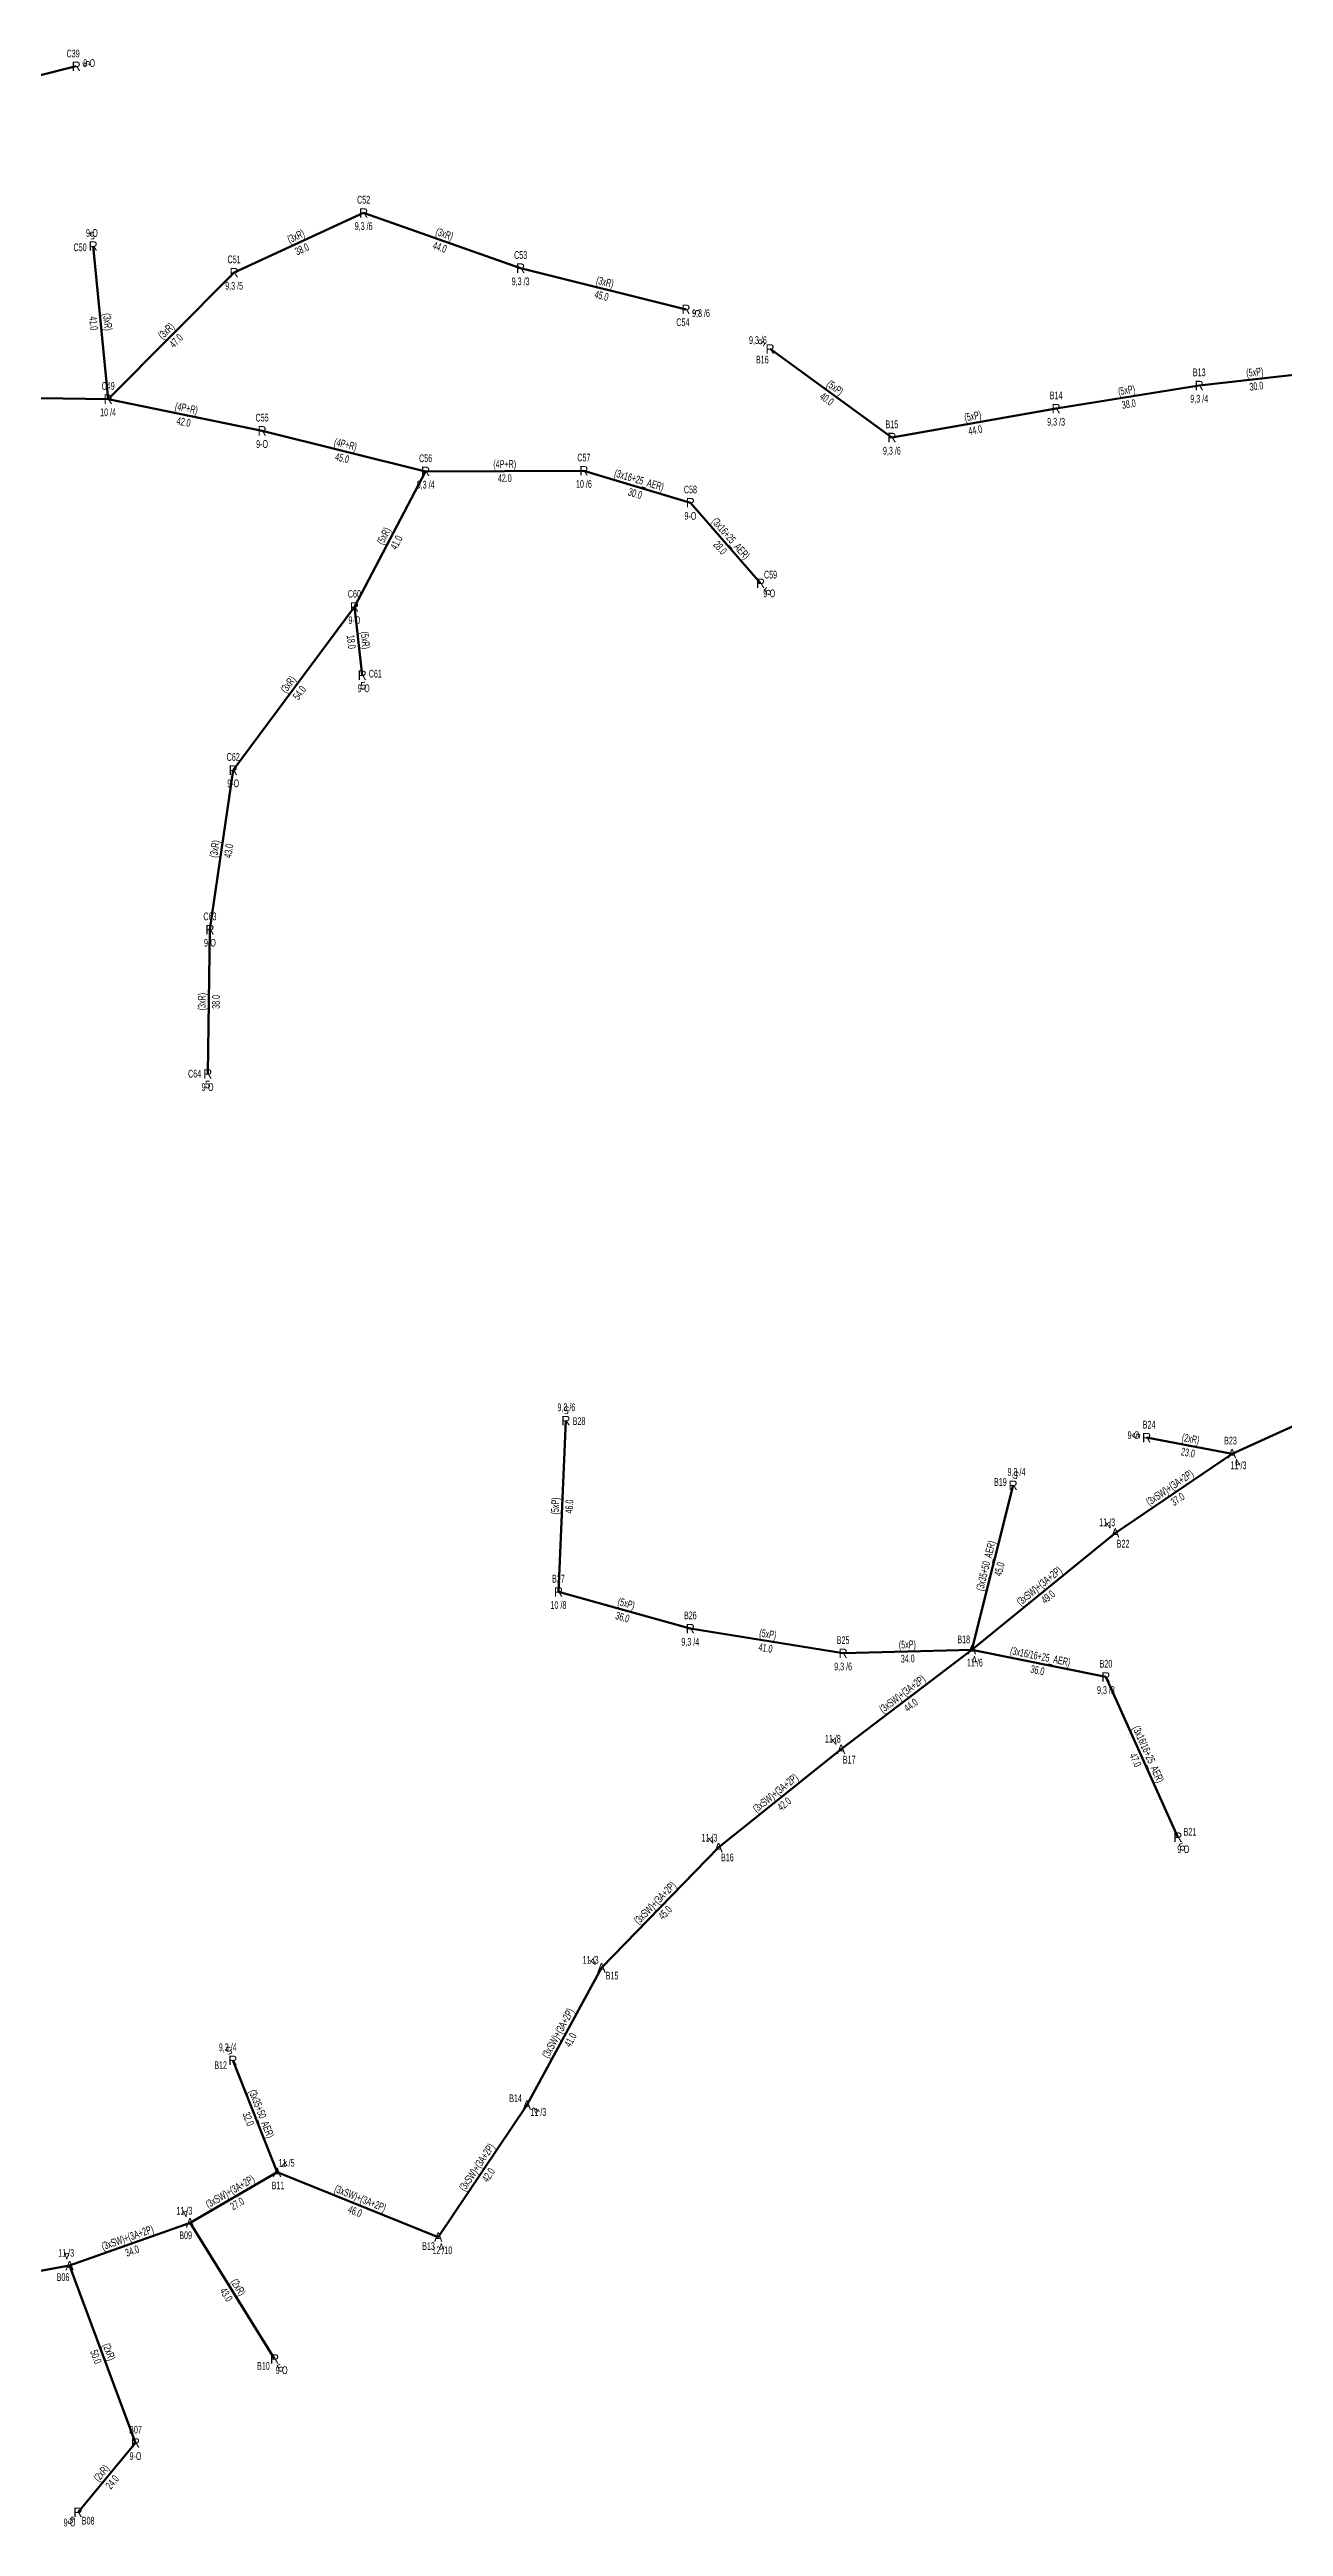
# Model space of a CAD drawing. Header units: millimetres. Extents: x 367507 to 373457, y 4068694 to 4074327.
# Drawn here: x 371486 to 371813, y 4069824 to 4070481 of the extents above; entities that cross this region are included whole.
import ezdxf
from ezdxf.enums import TextEntityAlignment as Align

# ---------------------------------------------------------------- set-up
doc = ezdxf.new("R2010")
doc.units = ezdxf.units.MM
for name, color, linetype, lineweight in [('DIREK_AG_MEVCUT', 120, 'Continuous', 25), ('DIREK_OG_MEVCUT', 16, 'Continuous', 25), ('HAT_AG_HAVAI_MEVCUT', 126, 'Continuous', 50), ('HAT_OG_HAVAI_MEVCUT', 48, 'Continuous', 70)]:
    doc.layers.add(name, color=color, linetype=linetype, lineweight=lineweight)
doc.styles.add('Direk', font='B_CAD')
doc.styles.get("Standard").update_dxf_attribs({"font": 'Arial'})

msp = doc.modelspace()

# ---------------------------------------------------------------- linework, layer by layer
at = {"layer": 'HAT_AG_HAVAI_MEVCUT'}
for p, q in [((371454.84, 4070467.54), (371492.68, 4070476.94)), ((371568.94, 4070438.05), (371534.56, 4070422.21)), ((371568.94, 4070438.05), (371610.6, 4070423.38)), ((371497.17, 4070429.25), (371501.13, 4070388.63)), ((371501.13, 4070388.63), (371534.56, 4070422.21)), ((371654.5, 4070412.43), (371610.6, 4070423.38)), ((371676.79, 4070401.95), (371709.12, 4070378.44)), ((371752.7, 4070386.12), (371790.68, 4070392.24)), ((371820.59, 4070395.65), (371790.68, 4070392.24)), ((371460.59, 4070389.24), (371501.13, 4070388.63)), ((371501.13, 4070388.63), (371541.99, 4070380.22)), ((371752.7, 4070386.12), (371709.12, 4070378.44)), ((371541.99, 4070380.22), (371585.39, 4070369.44)), ((371585.39, 4070369.44), (371566.49, 4070333.48)), ((371585.39, 4070369.44), (371627.39, 4070369.63)), ((371655.66, 4070361.15), (371627.39, 4070369.63)), ((371655.66, 4070361.15), (371674.28, 4070339.76)), ((371534.32, 4070290.18), (371566.49, 4070333.48)), ((371568.55, 4070315.38), (371566.49, 4070333.48)), ((371534.32, 4070290.18), (371528.15, 4070247.88)), ((371527.58, 4070209.58), (371528.15, 4070247.88)), ((371622.6, 4070117.6), (371620.64, 4070072.14)), ((371799.39, 4070108.81), (371776.73, 4070113.07)), ((371730.37, 4070056.8), (371741.3, 4070100.44)), ((371655.63, 4070062.4), (371620.64, 4070072.14)), ((371655.63, 4070062.4), (371696.18, 4070055.84)), ((371730.37, 4070056.8), (371696.18, 4070055.84)), ((371730.37, 4070056.8), (371765.92, 4070049.58)), ((371785.02, 4070007.06), (371765.92, 4070049.58)), ((371545.96, 4069918.13), (371534.24, 4069947.84)), ((371522.86, 4069904.72), (371545.32, 4069868.61)), ((371490.9, 4069893.36), (371508.4, 4069846.33)), ((371493.14, 4069827.92), (371508.4, 4069846.33))]:
    msp.add_line(p, q, dxfattribs=at)
at = {"layer": 'HAT_OG_HAVAI_MEVCUT'}
for p, q in [((371847.14, 4070130.37), (371799.39, 4070108.81)), ((371768.39, 4070087.74), (371799.39, 4070108.81)), ((371730.37, 4070056.8), (371768.39, 4070087.74)), ((371730.37, 4070056.8), (371695.64, 4070030.37)), ((371663.11, 4070004.27), (371695.64, 4070030.37)), ((371632.05, 4069972.39), (371663.11, 4070004.27)), ((371612.25, 4069935.97), (371632.05, 4069972.39)), ((371612.25, 4069935.97), (371588.74, 4069900.93)), ((371545.96, 4069918.13), (371522.86, 4069904.72)), ((371545.96, 4069918.13), (371588.74, 4069900.93)), ((371490.9, 4069893.36), (371522.86, 4069904.72)), ((371454.75, 4069886.78), (371490.9, 4069893.36))]:
    msp.add_line(p, q, dxfattribs=at)

# ---------------------------------------------------------------- texts
at = {"layer": 'DIREK_AG_MEVCUT', "linetype": 'ByBlock', "width": 0.53}
for s, p in [('C39', (371491.836195, 4070480.336762)), ('9-O', (371496.108732, 4070477.791746)), ('C52', (371568.94, 4070441.55)), ('9-O', (371496.830079, 4070432.736763)), ('9,3 /6', (371568.94, 4070434.55)), ('C50', (371493.686515, 4070428.910399)), ('C51', (371534.56, 4070425.71)), ('C53', (371610.6, 4070426.88)), ('9,3 /5', (371534.56, 4070418.71)), ('9,3 /3', (371610.6, 4070419.88)), ('9,3 /6', (371658.459883, 4070411.442284)), ('C54', (371653.652946, 4070409.034047)), ('9,3 /6', (371673.56749, 4070404.293372)), ('B16', (371674.731555, 4070399.11931)), ('C49', (371501.13, 4070392.13)), ('B13', (371790.68, 4070395.74)), ('10 /4', (371501.13, 4070385.13)), ('B14', (371752.7, 4070389.62)), ('9,3 /4', (371790.68, 4070388.74)), ('C55', (371541.99, 4070383.72)), ('B15', (371709.12, 4070381.94)), ('9,3 /3', (371752.7, 4070382.62)), ('9-O', (371541.99, 4070376.72)), ('C56', (371585.39, 4070372.94)), ('C57', (371627.39, 4070373.13)), ('9,3 /6', (371709.12, 4070374.94)), ('9,3 /4', (371585.39, 4070365.94)), ('10 /6', (371627.39, 4070366.13)), ('C58', (371655.66, 4070364.65)), ('9-O', (371655.66, 4070357.65)), ('C59', (371676.919897, 4070342.058031)), ('C60', (371566.49, 4070336.98)), ('9-O', (371676.592663, 4070337.103294)), ('9-O', (371566.49, 4070329.98)), ('9-O', (371568.946221, 4070311.898637)), ('C61', (371572.02755, 4070315.775787)), ('C62', (371534.32, 4070293.68)), ('9-O', (371534.32, 4070286.68)), ('C63', (371528.15, 4070251.38)), ('9-O', (371528.15, 4070244.38)), ('C64', (371524.080388, 4070209.632083)), ('9-O', (371527.527909, 4070206.079883)), ('9,3 /6', (371622.751873, 4070121.12253)), ('B28', (371626.096751, 4070117.449238)), ('B24', (371777.37666, 4070116.509743)), ('9-O', (371773.257473, 4070113.722823)), ('9,3 /4', (371742.185587, 4070103.975865)), ('B19', (371737.904868, 4070101.290339)), ('B27', (371620.64, 4070075.64)), ('10 /8', (371620.64, 4070068.64)), ('B26', (371655.63, 4070065.9)), ('9,3 /4', (371655.63, 4070058.9)), ('B25', (371696.18, 4070059.34)), ('9,3 /6', (371696.18, 4070052.34)), ('B20', (371765.92, 4070053.08)), ('9,3 /3', (371765.92, 4070046.08)), ('9-O', (371786.459852, 4070003.854633)), ('B21', (371788.21268, 4070008.494153)), ('9,3 /4', (371532.875229, 4069951.299672)), ('B12', (371530.984171, 4069946.555641)), ('B10', (371542.34799, 4069866.761444)), ('9-O', (371547.178024, 4069865.622767)), ('B07', (371508.4, 4069849.83)), ('9-O', (371508.4, 4069842.83)), ('B08', (371495.834644, 4069825.686417)), ('9-O', (371490.892593, 4069825.208679))]:
    msp.add_text(s, height=2.05, dxfattribs=at).set_placement(p, align=Align.MIDDLE_CENTER)
at = {"layer": 'DIREK_AG_MEVCUT', "linetype": 'ByBlock', "style": 'Direk'}
for p in [(371492.68, 4070476.94), (371568.94, 4070438.05), (371497.17, 4070429.25), (371610.6, 4070423.38), (371534.56, 4070422.21), (371654.5, 4070412.43), (371676.79, 4070401.95), (371790.68, 4070392.24), (371501.13, 4070388.63), (371752.7, 4070386.12), (371541.99, 4070380.22), (371709.12, 4070378.44), (371585.39, 4070369.44), (371627.39, 4070369.63), (371655.66, 4070361.15), (371674.28, 4070339.76), (371566.49, 4070333.48), (371568.55, 4070315.38), (371534.32, 4070290.18), (371528.15, 4070247.88), (371527.58, 4070209.58), (371622.6, 4070117.6), (371776.73, 4070113.07), (371741.3, 4070100.44), (371620.64, 4070072.14), (371655.63, 4070062.4), (371696.18, 4070055.84), (371765.92, 4070049.58), (371785.02, 4070007.06), (371534.24, 4069947.84), (371545.32, 4069868.61), (371508.4, 4069846.33), (371493.14, 4069827.92)]:
    msp.add_text('R', height=2.5, dxfattribs=at).set_placement(p, align=Align.MIDDLE_CENTER)
at = {"layer": 'DIREK_AG_MEVCUT', "color": 32, "style": 'Direk'}
for rotation, p in [(463.950706, (371495.39741, 4070477.615044)), (545.568108, (371496.898319, 4070432.036788)), (435.99447, (371657.216763, 4070411.752356)), (593.975788, (371674.525448, 4070403.596756)), (401.039579, (371676.118425, 4070337.648083)), (366.493017, (371568.86663, 4070312.59796)), (359.147358, (371527.538334, 4070206.78031)), (537.531231, (371622.720609, 4070120.397401)), (619.352868, (371773.978206, 4070113.587328)), (525.939045, (371741.980271, 4070103.156106)), (384.189634, (371786.167322, 4070004.505856)), (561.528241, (371533.212513, 4069950.444663)), (391.881132, (371546.798844, 4069866.232392)), (320.344755, (371491.353133, 4069825.764285))]:
    msp.add_text('5', height=2, rotation=rotation, dxfattribs=at).set_placement(p, align=Align.MIDDLE_CENTER)
at = {"layer": 'DIREK_OG_MEVCUT', "linetype": 'ByBlock', "width": 0.53}
for s, p in [('B23', (371798.973981, 4070112.285188)), ('11 /3', (371801.1219, 4070105.717666)), ('11 /3', (371766.267425, 4070090.590708)), ('B22', (371770.480246, 4070084.932711)), ('B18', (371728.178139, 4070059.528689)), ('11 /6', (371731.155615, 4070053.368631)), ('11 /8', (371693.450088, 4070033.172306)), ('B17', (371697.795127, 4070027.612206)), ('11 /3', (371660.716025, 4070006.906126)), ('B16', (371665.463007, 4070001.678985)), ('11 /3', (371629.173858, 4069974.509879)), ('B15', (371634.867407, 4069970.313412)), ('B14', (371609.256076, 4069937.782848)), ('11 /3', (371615.310249, 4069934.116991)), ('11 /5', (371548.490619, 4069920.644123)), ('B11', (371546.211248, 4069914.63903)), ('11 /3', (371521.37304, 4069907.930461)), ('B09', (371521.704601, 4069901.416206)), ('B13', (371586.163987, 4069898.560578)), ('11 /3', (371489.991546, 4069896.764241)), ('12 /10', (371589.8145, 4069897.44135)), ('B06', (371489.169249, 4069890.317879))]:
    msp.add_text(s, height=2.05, dxfattribs=at).set_placement(p, align=Align.MIDDLE_CENTER)
at = {"layer": 'DIREK_OG_MEVCUT', "linetype": 'ByBlock', "style": 'Direk'}
for p in [(371799.39, 4070108.81), (371768.39, 4070087.74), (371730.37, 4070056.8), (371695.64, 4070030.37), (371663.11, 4070004.27), (371632.05, 4069972.39), (371612.25, 4069935.97), (371545.96, 4069918.13), (371522.86, 4069904.72), (371588.74, 4069900.93), (371490.9, 4069893.36)]:
    msp.add_text('A', height=2.5, dxfattribs=at).set_placement(p, align=Align.MIDDLE_CENTER)
at = {"layer": 'DIREK_OG_MEVCUT', "color": 32, "linetype": 'ByBlock', "style": 'Direk'}
for rotation, p in [(389.251555, (371800.758206, 4070106.367048)), (216.670573, (371766.717803, 4070089.985831)), (372.895664, (371730.994894, 4070054.070621)), (218.006482, (371693.915898, 4070032.576235)), (222.24388, (371661.227594, 4070006.342812)), (233.607692, (371629.796074, 4069974.05127)), (418.804712, (371614.645139, 4069934.519721)), (134.812651, (371547.946362, 4069920.103414)), (204.851733, (371521.68324, 4069907.260715)), (377.118762, (371589.564189, 4069898.254049)), (194.941735, (371490.178057, 4069896.065328))]:
    msp.add_text('4', height=2, rotation=rotation, dxfattribs=at).set_placement(p, align=Align.MIDDLE_CENTER)
at = {"layer": 'HAT_AG_HAVAI_MEVCUT', "lineweight": 30, "width": 0.53}
for s, rotation, p in [('(3xR)', 384.737083, (371551.394313, 4070430.902002, 185767.28)), ('(3xR)', 340.600981, (371590.052323, 4070431.516744, 185805.3)), ('(3xR)', 345.99447, (371632.755713, 4070418.729732, 185805.3)), ('(3xR)', 275.568108, (371499.995989, 4070409.022475, 185750.565)), ('(3xR)', 45.128255, (371517.242615, 4070406.019694, 185767.28)), ('(5xP)', 323.975788, (371693.454908, 4070390.882453, 185854.56)), ('(5xP)', 9.153809, (371771.554777, 4070390.019175, 185895.34)), ('(5xP)', 366.504134, (371805.538716, 4070394.789529, 185895.34)), ('(4P+R)', 348.369531, (371521.731359, 4070385.257548, 185770.995)), ('(5xP)', 369.994479, (371730.76248, 4070383.117101, 185854.56)), ('(4P+R)', 346.050766, (371563.894903, 4070375.654933, 185792.695)), ('(4P+R)', 0.259193, (371606.386155, 4070370.384991, 185813.695)), ('(3x16+25_AER)', 343.302615, (371641.769219, 4070366.20416, 185813.695)), ('(5xR)', 422.274303, (371575.187593, 4070351.855453, 185783.245)), ('(3x16+25_AER)', 311.039579, (371665.611118, 4070351.013093, 185837.14)), ('(5xR)', 276.493017, (371568.364548, 4070324.52612, 185783.245)), ('(3xR)', 53.389271, (371549.7227, 4070312.336919, 185783.245)), ('(3xR)', 441.701197, (371530.393901, 4070269.152685, 185764.075)), ('(3xR)', 89.147358, (371527.015094, 4070228.742649, 185764.075)), ('(2xR)', 349.352868, (371788.217046, 4070111.775366, 185888.365)), ('(5xP)', 447.531231, (371620.770789, 4070094.906614, 185810.32)), ('(3x35+50_AER)', 75.939045, (371735.010468, 4070078.826511, 185870.65)), ('(5xP)', 344.444645, (371638.362944, 4070068.088866, 185810.32)), ('(5xP)', 350.810556, (371676.040744, 4070059.959091, 185848.09)), ('(5xP)', 361.60835, (371713.251143, 4070057.169665, 185848.09)), ('(3x16/16+25_AER)', 348.519702, (371748.314176, 4070054.022994, 185882.96)), ('(3x16/16+25_AER)', 294.189634, (371776.245365, 4070028.668294, 185882.96)), ('(3x35+50_AER)', 291.528241, (371540.890701, 4069933.296916, 185767.12)), ('(2xR)', 301.881132, (371534.811774, 4069887.113935, 185772.66)), ('(2xR)', 290.410381, (371500.446636, 4069870.141431, 185754.2)), ('(2xR)', 50.344755, (371500.115586, 4069837.667442, 185754.2))]:
    msp.add_text(s, height=2.05, rotation=rotation, dxfattribs=at).set_placement(p, align=Align.CENTER)
for s, rotation, p in [('38.0', 384.737083, (371552.105687, 4070429.357998, 185767.28)), ('44.0', 340.600981, (371589.487677, 4070429.913256, 185805.3)), ('45.0', 345.99447, (371632.344287, 4070417.080268, 185805.3)), ('41.0', 275.568108, (371498.304011, 4070408.857525, 185750.565)), ('47.0', 45.128255, (371518.447385, 4070404.820306, 185767.28)), ('30.0', 366.504134, (371805.731284, 4070393.100471, 185895.34)), ('40.0', 323.975788, (371692.455092, 4070389.507547, 185854.56)), ('38.0', 9.153809, (371771.825223, 4070388.340825, 185895.34)), ('42.0', 348.369531, (371521.388641, 4070383.592452, 185770.995)), ('44.0', 369.994479, (371731.05752, 4070381.442899, 185854.56)), ('45.0', 346.050766, (371563.485097, 4070374.005067, 185792.695)), ('42.0', 0.259193, (371606.393845, 4070368.685009, 185813.695)), ('30.0', 343.302615, (371641.280781, 4070364.57584, 185813.695)), ('41.0', 422.274303, (371576.692407, 4070351.064547, 185783.245)), ('28.0', 311.039579, (371664.328882, 4070349.896907, 185837.14)), ('18.0', 276.493017, (371566.675452, 4070324.33388, 185783.245)), ('54.0', 53.389271, (371551.0873, 4070311.323081, 185783.245)), ('43.0', 441.701197, (371532.076099, 4070268.907315, 185764.075)), ('38.0', 89.147358, (371528.714906, 4070228.717351, 185764.075)), ('23.0', 349.352868, (371787.902954, 4070110.104634, 185888.365)), ('46.0', 447.531231, (371622.469211, 4070094.833386, 185810.32)), ('45.0', 75.939045, (371736.659532, 4070078.413489, 185870.65)), ('36.0', 344.444645, (371637.907056, 4070066.451134, 185810.32)), ('41.0', 350.810556, (371675.769256, 4070058.280909, 185848.09)), ('34.0', 361.60835, (371713.298857, 4070055.470335, 185848.09)), ('36.0', 348.519702, (371747.975824, 4070052.357006, 185882.96)), ('47.0', 294.189634, (371774.694635, 4070027.971706, 185882.96)), ('32.0', 291.528241, (371539.309299, 4069932.673084, 185767.12)), ('43.0', 301.881132, (371533.368226, 4069886.216065, 185772.66)), ('50.0', 290.410381, (371498.853364, 4069869.548569, 185754.2)), ('24.0', 50.344755, (371501.424414, 4069836.582558, 185754.2))]:
    msp.add_text(s, height=2.05, rotation=rotation, dxfattribs=at).set_placement(p, align=Align.TOP_CENTER)
at = {"layer": 'HAT_OG_HAVAI_MEVCUT', "lineweight": 30, "width": 0.53}
for rotation, p in [(34.203062, (371783.412192, 4070098.977993, 185899.695)), (39.138083, (371748.843487, 4070072.929283, 185884.195)), (397.271626, (371712.490245, 4070044.261407, 185847.82)), (38.741337, (371678.843065, 4070017.982982, 185847.82)), (45.746423, (371646.97118, 4069988.92316, 185831.555)), (61.468961, (371621.403225, 4069954.58599, 185816.025)), (416.140463, (371599.789155, 4069918.923585, 185794.37)), (390.136, (371533.983254, 4069912.160111, 185761.43)), (338.09706, (371567.66708, 4069910.318645, 185794.37)), (19.567467, (371506.595321, 4069899.840911, 185761.43))]:
    msp.add_text('(3xSW)+(3A+2P)', height=2.05, rotation=rotation, dxfattribs=at).set_placement(p, align=Align.CENTER)
for s, rotation, p in [('37.0', 34.203062, (371784.367808, 4070097.572007, 185899.695)), ('49.0', 39.138083, (371749.916513, 4070071.610717, 185884.195)), ('44.0', 397.271626, (371713.519755, 4070042.908593, 185847.82)), ('42.0', 38.741337, (371679.906935, 4070016.657018, 185847.82)), ('45.0', 45.746423, (371648.18882, 4069987.73684, 185831.555)), ('41.0', 61.468961, (371622.896775, 4069953.77401, 185816.025)), ('42.0', 416.140463, (371601.200845, 4069917.976415, 185794.37)), ('27.0', 390.136, (371534.836746, 4069910.689889, 185761.43)), ('46.0', 338.09706, (371567.03292, 4069908.741355, 185794.37)), ('34.0', 19.567467, (371507.164679, 4069898.239089, 185761.43))]:
    msp.add_text(s, height=2.05, rotation=rotation, dxfattribs=at).set_placement(p, align=Align.TOP_CENTER)

doc.saveas('drawing.dxf')
